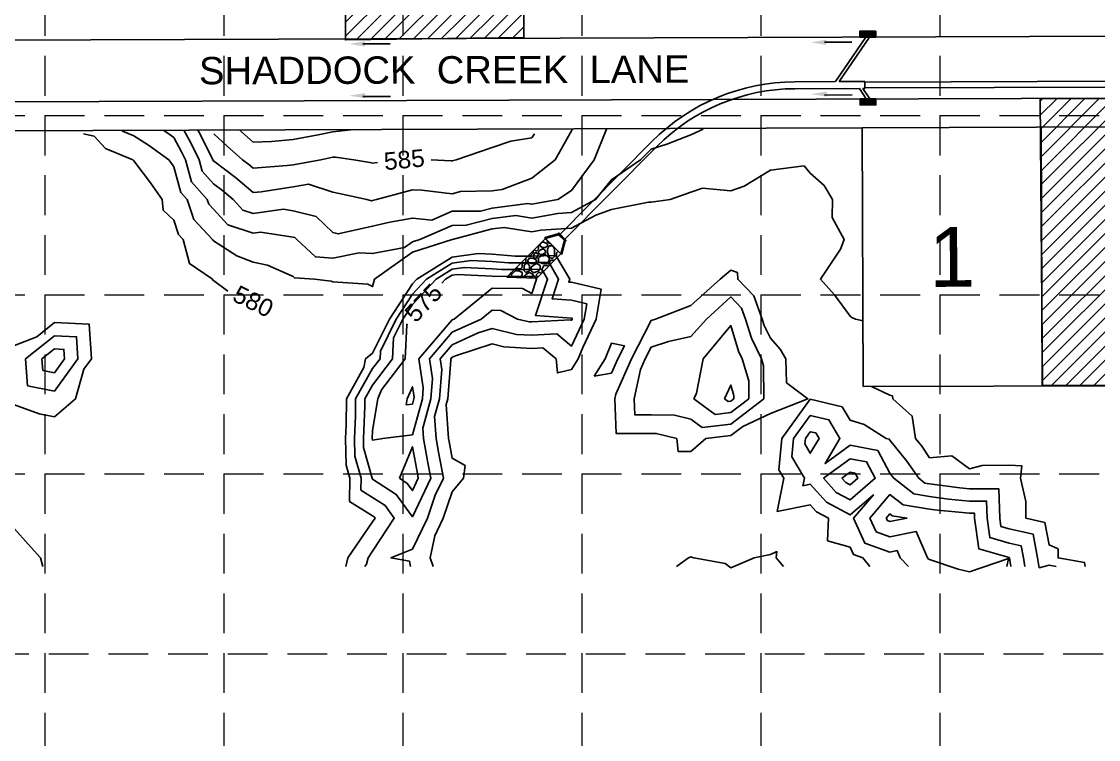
# Model space of a CAD drawing. Header units: inches. Extents: x 2468851 to 2474620, y 7110473 to 7114082.
# Drawn here: x 2470913 to 2471455, y 7111154 to 7111514 of the extents above; entities that cross this region are included whole.
import ezdxf
from ezdxf.enums import TextEntityAlignment as Align

# ---------------------------------------------------------------- set-up
doc = ezdxf.new("R2010")
doc.units = ezdxf.units.IN
doc.header["$MEASUREMENT"] = 0
doc.linetypes.add('HIDDEN', pattern=[0.375, 0.25, -0.125])
doc.linetypes.add('PHANTOM2', pattern=[3.15, 1.9, -0.25, 0.25, -0.25, 0.25, -0.25])
for name, color, linetype in [('BDY', 250, 'PHANTOM2'), ('CONTOURS-MAJ', 250, 'Continuous'), ('CONTOURS-MIN', 250, 'Continuous'), ('FLOW', 250, 'Continuous'), ('GRID', 254, 'HIDDEN'), ('LOT', 250, 'Continuous'), ('LOTNO', 250, 'Continuous'), ('PVMT', 250, 'Continuous'), ('SODDED LOT', 2, 'Continuous'), ('SROW', 250, 'Continuous'), ('STM', 1, 'Continuous'), ('STRNAMES', 250, 'Continuous')]:
    doc.layers.add(name, color=color, linetype=linetype)
doc.styles.get("Standard").update_dxf_attribs({"font": 'ARIAL.TTF'})
pattern_1 = [(45, (2470717.0252, 7110827.63866), (-0.176776695, 0.176776695), [])]

# ---------------------------------------------------------------- blocks, each defined once
blk = doc.blocks.new('1DB')
at = {"layer": 'FLOW'}
for p, q in [((6.25, 13), (20.07, 13)), ((6.25, -13.5), (20.07, -13.5))]:
    blk.add_line(p, q, dxfattribs=at)
for points in [[(7.28, 11.68), (7.28, 14.32), (-0.62, 13)], [(7.28, -14.32), (7.28, -11.68), (-0.62, -13)]]:
    blk.add_solid(points, dxfattribs=at)

msp = doc.modelspace()

# ---------------------------------------------------------------- hatches: boundary and pattern name
at = {"layer": 'SODDED LOT'}
h = msp.add_hatch(dxfattribs=at)
h.set_pattern_fill('ANSI31', color=256, scale=40, style=0)
edge = h.paths.add_edge_path()
edge.add_line((2471878.14, 7111617.81), (2471733.92, 7111616.99))
edge.add_line((2471733.92, 7111616.99), (2471734.18, 7111508.06))
edge.add_line((2471734.18, 7111508.06), (2471859.31, 7111508.34))
edge.add_arc((2471859.27, 7111527.78), 19.44, 270.1281, 365.8334)
edge.add_line((2471878.6, 7111529.75), (2471878.43, 7111615.84))
edge.add_line((2471878.43, 7111615.84), (2471878.14, 7111617.81))
h.paths.add_polyline_path([(2471515.94, 7111475.91), (2471516.13, 7111331.66), (2471426.75, 7111331.66), (2471425.57, 7111475.63)])
h.paths.add_polyline_path([(2471163.92, 7111825.55), (2471163.11, 7111970.3), (2471074.78, 7111968.28), (2471074.38, 7111826.35)])
h.paths.add_polyline_path([(2470983.7, 7111825.12), (2470983.24, 7111969.87), (2470894.17, 7111968.95), (2470894.63, 7111825.58)])
h.paths.add_polyline_path([(2470462.54, 7111834), (2470614.22, 7111834.65), (2470616.16, 7111789.71), (2470750.69, 7111790.68), (2470751.01, 7111702.42), (2470616.8, 7111702.42), (2470615.83, 7111759), (2470605.81, 7111757.38), (2470463.51, 7111758.67)])
h.paths.add_polyline_path([(2470113.06, 7111496.01), (2470072.97, 7111368.32), (2470108.65, 7111357.77), (2470153.2, 7111347.74), (2470207.79, 7111335.38), (2470236.95, 7111331.19), (2470298.11, 7111325.02), (2470314.47, 7111323.88), (2470322.8, 7111457.64), (2470251.12, 7111464.45), (2470181.78, 7111477.77)])
h.paths.add_polyline_path([(2469651.46, 7111700.86), (2469516.57, 7111699.32), (2469517.53, 7111609.54), (2469562.54, 7111591.28), (2469580.04, 7111585.32), (2469605.81, 7111578.2), (2469620.57, 7111574.84), (2469632.5, 7111573.42), (2469636.94, 7111573.89), (2469641.49, 7111575.41), (2469645.37, 7111578.15), (2469648.39, 7111581.55), (2469651.14, 7111586.66), (2469652.37, 7111591.68), (2469652.18, 7111601.14)])
edge = h.paths.add_edge_path()
edge.add_line((2470431.89, 7111667.04), (2470417.42, 7111666.88))
edge.add_line((2470417.42, 7111666.88), (2470297.6, 7111666.45))
edge.add_line((2470297.6, 7111666.45), (2470297.94, 7111491.19))
edge.add_line((2470297.94, 7111491.19), (2470338, 7111488.45))
edge.add_line((2470338, 7111488.45), (2470383.55, 7111487.7))
edge.add_line((2470383.55, 7111487.7), (2470414.18, 7111488.82))
edge.add_arc((2470413.48, 7111507.87), 19.06, 272.1037, 359.9465)
edge.add_line((2470432.54, 7111507.85), (2470431.94, 7111665.77))
edge.add_line((2470431.94, 7111665.77), (2470431.89, 7111667.04))
h.paths.add_polyline_path([(2470001.06, 7111707.22), (2470149.45, 7111666.19), (2470148.76, 7111841.57), (2470001.33, 7111840.86)])
edge = h.paths.add_edge_path()
edge.add_line((2469778.45, 7111705.57), (2469682.37, 7111705.53))
edge.add_line((2469682.37, 7111705.53), (2469683.62, 7111588.73))
edge.add_arc((2469701.77, 7111588.93), 18.15, 180.6134, 277.0441)
edge.add_line((2469703.99, 7111570.92), (2469779.71, 7111571.39))
edge.add_line((2469779.71, 7111571.39), (2469779.64, 7111586.31))
edge.add_line((2469779.64, 7111586.31), (2469778.45, 7111705.57))
h.paths.add_polyline_path([(2470015.75, 7112006.16), (2470015.99, 7111872), (2470095.33, 7111872.74), (2470094.59, 7112006.9), (2470099.29, 7112006.9), (2470098.86, 7112141.12), (2470021.38, 7112140.9), (2470020.72, 7112007.15)])
h.paths.add_polyline_path([(2469776.58, 7112005.55), (2469856.02, 7112005.8), (2469856.49, 7111871.77), (2469777.08, 7111871.31), (2469777.08, 7111885.96)])
edge = h.paths.add_edge_path()
edge.add_line((2469786.45, 7112005.92), (2469785.68, 7112140.02))
edge.add_line((2469785.68, 7112140.02), (2469713.34, 7112139.91))
edge.add_arc((2469713.38, 7112119.63), 20.27, 90.093, 165.6857)
edge.add_arc((2470143.68, 7112009.84), 464.36, 165.6857, 180.536)
edge.add_line((2469679.34, 7112005.49), (2469785.96, 7112005.86))
edge.add_line((2469785.96, 7112005.86), (2469786.45, 7112005.92))
h.paths.add_polyline_path([(2469649.6, 7111848.84), (2469635.2, 7111848.75), (2469515.35, 7111847.42), (2469515.62, 7111823.32), (2469381.31, 7111821.85), (2469381.93, 7111748.24), (2469396.3, 7111748.24), (2469516.28, 7111749.42), (2469516.06, 7111773.6), (2469650.36, 7111775)])
h.paths.add_polyline_path([(2469651.21, 7112064.55), (2469634.57, 7112066.16), (2469517.7, 7112080.49), (2469516.64, 7112069.09), (2469514.68, 7112044.74), (2469514.3, 7111995.84), (2469514.75, 7111921.62), (2469649.01, 7111922.88), (2469647.99, 7111997.16), (2469648.39, 7112022.09), (2469649.17, 7112040.78)])
h.paths.add_polyline_path([(2469348.37, 7111996.14), (2469333.8, 7111995.88), (2469211.95, 7111994.68), (2469213.43, 7111846.88), (2469349.74, 7111848.08)])
edge = h.paths.add_edge_path()
edge.add_line((2469730.73, 7112440.03), (2469731.15, 7112305.56))
edge.add_line((2469731.15, 7112305.56), (2469808.21, 7112305.54))
edge.add_line((2469808.21, 7112305.54), (2470037.38, 7112306.59))
edge.add_line((2470037.38, 7112306.59), (2470037.82, 7112172.28))
edge.add_line((2470037.82, 7112172.28), (2469741.34, 7112171.2))
edge.add_arc((2469741.22, 7112203.44), 32.23, 246.0227, 270.2078, ccw=False)
edge.add_arc((2469697.26, 7112140.01), 45.9, 47.7551, 171.3864)
edge.add_line((2469651.88, 7112146.88), (2469532.82, 7112163.94))
edge.add_line((2469532.82, 7112163.94), (2469542.24, 7112198.47))
edge.add_line((2469542.24, 7112198.47), (2469562.19, 7112256.01))
edge.add_line((2469562.19, 7112256.01), (2469579.94, 7112304.73))
edge.add_line((2469579.94, 7112304.73), (2469573.93, 7112305.1))
edge.add_line((2469573.93, 7112305.1), (2469573.43, 7112439.53))
edge.add_line((2469573.43, 7112439.53), (2469730.73, 7112440.03))
h.paths.add_polyline_path([(2470018.68, 7112606.6), (2470019.14, 7112472.29), (2470094.74, 7112472.83), (2470094.31, 7112486.95), (2470094.13, 7112606.77)])
h.paths.add_polyline_path([(2469792.37, 7112605.8), (2469792.71, 7112471.2), (2469716.66, 7112471.33), (2469716.66, 7112486.16), (2469716.53, 7112605.8)])
h.paths.add_polyline_path([(2470020.12, 7112140.9), (2470020.45, 7112006.75), (2469864, 7112006.19), (2469863.37, 7112140.41)])
h.paths.add_polyline_path([(2471074.5, 7112290.24), (2471164.61, 7112290.54), (2471163.96, 7112435.01), (2471074.15, 7112434.66)])
edge = h.paths.add_edge_path()
edge.add_line((2471343.8, 7111971.44), (2471344.7, 7112114.95))
edge.add_line((2471344.7, 7112114.95), (2471539.87, 7112116.18))
edge.add_arc((2471539.99, 7112097.82), 18.36, 0.6652, 90.3626, ccw=False)
edge.add_line((2471558.35, 7112098.03), (2471558.44, 7111971.6))
edge.add_line((2471558.44, 7111971.6), (2471343.8, 7111971.44))
h.paths.add_polyline_path([(2471733.95, 7111796.93), (2471589.88, 7111797.21), (2471589.6, 7111707.83), (2471733.95, 7111707.27)])
h.paths.add_polyline_path([(2471256.55, 7111650.5), (2471346.65, 7111651.4), (2471345.56, 7111795.58), (2471256.09, 7111794.88)])
h.paths.add_polyline_path([(2470896.14, 7111649.75), (2470986.24, 7111650.18), (2470985.81, 7111794.06), (2470895.5, 7111793.85)])
h.paths.add_polyline_path([(2471075.94, 7111650.02), (2471166.38, 7111650.42), (2471165.98, 7111506.4), (2471076.34, 7111505.2)])
edge = h.paths.add_edge_path()
edge.add_line((2470616.6, 7111503.76), (2470614.57, 7111613.54))
edge.add_line((2470614.57, 7111613.54), (2470751.96, 7111614.46))
edge.add_line((2470751.96, 7111614.46), (2470752.52, 7111524.23))
edge.add_arc((2470733.02, 7111524.11), 19.51, -88.4919, 0.3567, ccw=False)
edge.add_line((2470733.53, 7111504.61), (2470623.66, 7111504.15))
edge.add_line((2470623.66, 7111504.15), (2470616.6, 7111503.76))
h.paths.add_polyline_path([(2470463.61, 7111603.16), (2470613.04, 7111603.43), (2470612.86, 7111756.91), (2470462.93, 7111757.35)])
h.paths.add_polyline_path([(2469852.56, 7111706.18), (2469854.08, 7111571.62), (2469927.93, 7111571.62), (2469926.61, 7111705.99)])
edge = h.paths.add_edge_path()
edge.add_line((2470297.32, 7111740.55), (2470297.26, 7111841.96))
edge.add_line((2470297.26, 7111841.96), (2470411.86, 7111842.43))
edge.add_arc((2470411.94, 7111822.98), 19.45, 2.0481, 90.236, ccw=False)
edge.add_line((2470431.37, 7111823.68), (2470431.8, 7111741.01))
edge.add_line((2470431.8, 7111741.01), (2470297.32, 7111740.55))
h.paths.add_polyline_path([(2470148.95, 7111841.35), (2470149.53, 7111666.08), (2470297.52, 7111666.62), (2470296.95, 7111841.9)])
h.paths.add_polyline_path([(2470001.09, 7111840.81), (2469926.23, 7111840.4), (2469926.77, 7111706.44), (2470001.47, 7111706.6)])
h.paths.add_polyline_path([(2469683.69, 7111706.18), (2469852.19, 7111706.18), (2469851.39, 7111840.13), (2469708.56, 7111840.13), (2469694.21, 7111838.66), (2469687.03, 7111833.81), (2469682.17, 7111824.5), (2469681.4, 7111811.11), (2469682.35, 7111706.12)])
h.paths.add_polyline_path([(2469381.01, 7112045.7), (2469514.27, 7112044.48), (2469517.52, 7112080.63), (2469651.2, 7112064.38), (2469658.51, 7112108.24), (2469658.51, 7112116.77), (2469656.48, 7112120.02), (2469653.23, 7112126.93), (2469652.82, 7112135.05), (2469650.38, 7112142.36), (2469650.38, 7112146.42), (2469532.96, 7112162.67), (2469523.62, 7112122.46), (2469389.54, 7112138.3), (2469384.67, 7112102.56), (2469381.42, 7112070.88)])
h.paths.add_polyline_path([(2470183.62, 7112307.12), (2470258.33, 7112308.1), (2470258, 7112441.02), (2470182.97, 7112441.02)])
h.paths.add_polyline_path([(2470033.71, 7112306.58), (2470108.63, 7112307.6), (2470107.61, 7112441.33), (2470033.02, 7112440.99)])
h.paths.add_polyline_path([(2469731.5, 7112305.73), (2469808.52, 7112305.95), (2469807.86, 7112440.37), (2469731.08, 7112440.06)])
h.paths.add_polyline_path([(2469437.23, 7112304.73), (2469573.71, 7112305.3), (2469572.86, 7112439.76), (2469497.13, 7112438.91), (2469488.66, 7112437.5), (2469481.59, 7112432.69), (2469477.35, 7112427.05), (2469474.24, 7112416.03)])
h.paths.add_polyline_path([(2470320.44, 7112607.52), (2470321.11, 7112473.23), (2470245.46, 7112472.87), (2470245.08, 7112607.02)])
h.paths.add_polyline_path([(2470177.76, 7112007.29), (2470416.4, 7112007.94), (2470430.92, 7112007.8), (2470430.5, 7112122.83), (2470430.45, 7112123.93), (2470430.28, 7112125.48), (2470430.04, 7112126.7), (2470429.95, 7112127.17), (2470429.65, 7112128.23), (2470429.51, 7112128.71), (2470428.96, 7112130.17), (2470428.29, 7112131.61), (2470427.44, 7112133.03), (2470426.6, 7112134.28), (2470425.56, 7112135.6), (2470424.51, 7112136.68), (2470423.41, 7112137.67), (2470421.96, 7112138.8), (2470420.8, 7112139.55), (2470419.24, 7112140.4), (2470417.84, 7112141.02), (2470416.4, 7112141.53), (2470415.05, 7112141.89), (2470413.14, 7112142.22), (2470411.73, 7112142.37), (2470177.16, 7112141.43)])
h.paths.add_polyline_path([(2470605.08, 7112373.61), (2470460.62, 7112373.35), (2470460.51, 7112450.56), (2470529.82, 7112450.15), (2470604.97, 7112450.55)])
at = {"layer": 'STM'}
h = msp.add_hatch(dxfattribs=at)
h.set_pattern_fill('ANSI31', color=5, scale=2, style=0)
h.set_pattern_definition(pattern_1)
h.paths.add_polyline_path([(2471334.89, 7111506.56), (2471334.88, 7111509.56), (2471342.88, 7111509.58), (2471342.89, 7111506.58)])
h = msp.add_hatch(dxfattribs=at)
h.set_pattern_fill('ANSI31', color=5, scale=2, style=0)
h.set_pattern_definition(pattern_1)
h.paths.add_polyline_path([(2471334.99, 7111475.56), (2471335, 7111472.56), (2471343, 7111472.58), (2471342.99, 7111475.58)])
h = msp.add_hatch(dxfattribs=at)
h.set_pattern_fill('ANSI31', color=5, style=0)
h.set_pattern_definition([(45, (2470717.0252, 7110827.63866), (-0.088388348, 0.088388348), [])])
h.paths.add_polyline_path([(2471176.8, 7111405.52), (2471176.67, 7111406), (2471183.07, 7111407.74), (2471183.54, 7111408.22), (2471187.27, 7111404.52), (2471186.8, 7111404.04), (2471185.1, 7111397.62), (2471184.62, 7111397.75), (2471186.39, 7111404.45), (2471183.48, 7111407.34)])
h = msp.add_hatch(dxfattribs=at)
h.set_pattern_fill('AGGREGAT', scale=18, style=0)
h.set_pattern_definition([(0, (2470717.025, 7110827.639), (18, 18), [1.8, -2.7, 0.9, -2.7, 0.9, -9]), (0, (2470726.025, 7110829.439), (18, 18), [0.9, -17.1]), (0, (2470720.625, 7110830.339), (18, 18), [0.9, -1.8, 0.9, -14.4]), (0, (2470729.625, 7110831.239), (18, 18), [1.8, -16.2]), (0, (2470731.425, 7110832.139), (18, 18), [0.9, -17.1]), (0, (2470726.025, 7110833.939), (18, 18), [1.8, -16.2]), (0, (2470717.025, 7110834.839), (18, 18), [0.9, -1.8, 0.9, -4.5, 2.7, -7.2]), (0, (2470729.625, 7110836.639), (18, 18), [1.8, -16.2]), (0, (2470718.825, 7110837.539), (18, 18), [1.8, -0.9, 0.9, -7.2, 0.9, -6.3]), (0, (2470717.925, 7110838.439), (18, 18), [0.9, -17.1]), (0, (2470724.225, 7110839.339), (18, 18), [0.9, -0.9, 0.9, -15.3]), (0, (2470721.525, 7110840.239), (18, 18), [0.9, -17.1]), (0, (2470733.225, 7110841.139), (18, 18), [0.9, -17.1]), (0, (2470725.125, 7110842.039), (18, 18), [0.9, -7.2, 0.9, -9]), (0, (2470725.125, 7110842.939), (18, 18), [1.8, -16.2]), (0, (2470728.725, 7110843.839), (18, 18), [1.8, -16.2]), (0, (2470717.925, 7110844.739), (18, 18), [0.9, -10.8, 1.8, -4.5]), (90, (2470717.025, 7110835.739), (-18, 18), [3.6, -3.6, 1.8, -9]), (90, (2470717.925, 7110835.739), (-18, 18), [0.9, -6.3, 1.8, -9]), (90, (2470718.825, 7110831.239), (-18, 18), [2.7, -15.3]), (90, (2470719.725, 7110831.239), (-18, 18), [1.8, -16.2]), (90, (2470720.625, 7110828.539), (-18, 18), [0.9, -10.8, 0.9, -0.9, 1.8, -2.7]), (90, (2470722.425, 7110828.539), (-18, 18), [0.9, -6.3, 0.9, -9.9]), (90, (2470723.325, 7110835.739), (-18, 18), [1.8, -2.7, 0.9, -0.9, 1.8, -9.9]), (90, (2470724.225, 7110832.139), (-18, 18), [1.8, -9.9, 0.9, -5.4]), (90, (2470725.125, 7110828.539), (-18, 18), [0.9, -0.9, 1.8, -14.4]), (90, (2470726.925, 7110840.239), (-18, 18), [0.9, -17.1]), (90, (2470727.825, 7110840.239), (-18, 18), [1.8, -1.8, 0.9, -0.9, 1.8, -10.8]), (90, (2470728.725, 7110832.139), (-18, 18), [0.9, -0.9, 0.9, -1.8, 0.9, -12.6]), (90, (2470731.425, 7110838.439), (-18, 18), [3.6, -14.4]), (90, (2470732.325, 7110836.639), (-18, 18), [3.6, -2.7, 1.8, -9.9]), (90, (2470733.225, 7110829.439), (-18, 18), [0.9, -2.7, 1.8, -12.6]), (90, (2470734.125, 7110831.239), (-18, 18), [2.7, -15.3]), (45, (2470724.225, 7110827.639), (1e-15, 18), [1.2728, -24.18306]), (45, (2470734.125, 7110828.539), (1e-15, 18), [1.27278, -21.6375, 1.27278, -1.27278]), (45, (2470722.425, 7110829.439), (1e-15, 18), [1.27278, -10.18224, 1.27278, -12.72804]), (45, (2470726.925, 7110829.439), (1e-15, 18), [1.27278, -20.36472, 1.27278, -2.54556]), (45, (2470727.825, 7110829.439), (1e-15, 18), [2.54556, -10.18224, 2.54556, -10.18248]), (45, (2470723.325, 7110831.239), (1e-15, 18), [1.2726, -11.4552, 1.2726, -1.2726, 1.2726, -8.91024]), (45, (2470732.325, 7110832.139), (1e-15, 18), [1.27278, -1.27278, 1.27278, -21.6375]), (45, (2470719.725, 7110833.039), (1e-15, 18), [1.27278, -15.27336, 1.27278, -7.63692]), (45, (2470734.125, 7110834.839), (1e-15, 18), [1.2726, -1.2726, 1.2726, -5.09112, 1.2726, -15.27432]), (45, (2470723.325, 7110837.539), (1e-15, 18), [1.2728, -24.18306]), (45, (2470718.825, 7110838.439), (1e-15, 18), [2.54558, -22.91027]), (45, (2470717.025, 7110840.239), (1e-15, 18), [1.27278, -1.27278, 1.27278, -21.6375]), (45, (2470726.925, 7110842.939), (1e-15, 18), [1.2728, -24.18306]), (45, (2470732.325, 7110844.739), (1e-15, 18), [1.2728, -24.18306]), (135, (2470725.125, 7110829.439), (1e-15, 18), [1.2728, -24.18306]), (135, (2470726.025, 7110829.439), (1e-15, 18), [1.2728, -24.18306]), (135, (2470720.625, 7110830.339), (1e-15, 18), [1.27278, -5.09112, 2.54556, -16.54638]), (135, (2470717.025, 7110830.339), (1e-15, 18), [1.2728, -24.18306]), (135, (2470728.725, 7110833.039), (1e-15, 18), [1.27278, -10.18234, 1.27278, -12.72795]), (135, (2470729.625, 7110833.039), (1e-15, 18), [1.2726, -7.6374, 1.2726, -7.6356, 1.2726, -6.36504]), (135, (2470718.825, 7110833.939), (1e-15, 18), [1.2728, -24.18306]), (135, (2470733.225, 7110834.839), (1e-15, 18), [2.5452, -6.3639, 1.2726, -1.2726, 1.2726, -12.72894]), (135, (2470721.525, 7110837.539), (1e-15, 18), [1.2728, -24.18306]), (135, (2470728.725, 7110837.539), (1e-15, 18), [2.54558, -22.91027]), (135, (2470729.625, 7110837.539), (1e-15, 18), [1.2728, -24.18306]), (135, (2470724.225, 7110839.339), (1e-15, 18), [1.2728, -24.18306]), (135, (2470718.825, 7110842.039), (1e-15, 18), [1.2728, -24.18306]), (135, (2470733.225, 7110842.039), (1e-15, 18), [1.2728, -24.18306]), (26.565, (2470718.825, 7110827.639), (18, 7e-09), [2.0124, -38.23682]), (26.565, (2470717.025, 7110829.439), (18, 7e-09), [2.0124, -38.23682]), (26.565, (2470717.025, 7110830.339), (18, 7e-09), [2.0124, -38.23682]), (26.565, (2470721.525, 7110830.339), (18, 7e-09), [2.0124, -38.23682]), (26.565, (2470720.625, 7110833.939), (18, 7e-09), [2.0124, -38.23682]), (26.565, (2470720.625, 7110834.839), (18, 7e-09), [2.0124, -38.23682]), (26.565, (2470724.225, 7110838.439), (18, 7e-09), [2.0124, -38.23682]), (26.565, (2470725.125, 7110839.339), (18, 7e-09), [2.0124, -38.23682]), (26.565, (2470717.925, 7110841.139), (18, 7e-09), [2.0124, -38.23682]), (26.565, (2470723.325, 7110841.139), (18, 7e-09), [2.0124, -38.23682]), (63.435, (2470732.325, 7110827.639), (9e-10, 18), [2.0124, -38.23682]), (63.435, (2470727.825, 7110830.339), (9e-10, 18), [2.0124, -38.23682]), (63.435, (2470725.125, 7110832.139), (9e-10, 18), [2.0124, -38.23682]), (63.435, (2470727.825, 7110834.839), (9e-10, 18), [2.0124, -38.23682]), (63.435, (2470728.725, 7110834.839), (9e-10, 18), [2.0124, -38.23682]), (63.435, (2470722.425, 7110837.539), (9e-10, 18), [2.0124, -38.23682]), (63.435, (2470720.625, 7110838.439), (9e-10, 18), [2.0124, -38.23682]), (63.435, (2470727.825, 7110842.039), (9e-10, 18), [2.0124, -38.23682]), (63.435, (2470720.625, 7110843.839), (9e-10, 18), [2.0124, -38.23682]), (116.565, (2470717.925, 7110838.439), (-7e-09, 18), [2.0124, -38.23682]), (116.565, (2470728.725, 7110838.439), (-7e-09, 18), [2.0124, -38.23682]), (116.565, (2470717.025, 7110839.339), (-7e-09, 18), [2.0124, -38.23682]), (116.565, (2470731.425, 7110842.039), (-7e-09, 18), [2.0124, -38.23682]), (116.565, (2470719.725, 7110842.939), (-7e-09, 18), [2.0124, -38.23682]), (116.565, (2470723.325, 7110843.839), (-7e-09, 18), [2.0124, -38.23682]), (153.435, (2470724.225, 7110827.639), (-18, 7e-09), [2.0124, -38.23682]), (153.435, (2470720.625, 7110829.439), (-18, 7e-09), [2.0124, -38.23682]), (153.435, (2470733.225, 7110830.339), (-18, 7e-09), [2.0124, -38.23682]), (153.435, (2470731.425, 7110832.139), (-18, 7e-09), [2.0124, -38.23682]), (153.435, (2470724.225, 7110833.939), (-18, 7e-09), [2.0124, -38.23682]), (153.435, (2470719.725, 7110834.839), (-18, 7e-09), [2.0124, -38.23682]), (153.435, (2470725.125, 7110834.839), (-18, 7e-09), [2.0124, -38.23682]), (153.435, (2470722.425, 7110836.639), (-18, 7e-09), [2.0124, -38.23682]), (153.435, (2470722.425, 7110841.139), (-18, 7e-09), [2.0124, -38.23682]), (153.435, (2470717.025, 7110844.739), (-18, 7e-09), [2.0124, -38.23682]), (153.435, (2470727.825, 7110844.739), (-18, 7e-09), [2.0124, -38.23682]), (153.435, (2470729.625, 7110844.739), (-18, 7e-09), [2.0124, -38.23682])])
edge = h.paths.add_edge_path()
edge.add_line((2471176.81, 7111405.51), (2471184.62, 7111397.75))
edge.add_line((2471184.62, 7111397.75), (2471172.48, 7111385.53))
edge.add_line((2471172.48, 7111385.53), (2471157.49, 7111386.09))
edge.add_line((2471157.49, 7111386.09), (2471176.83, 7111405.53))

# ---------------------------------------------------------------- linework, layer by layer
at = {"layer": 'BDY', "color": 7, "linetype": 'Continuous'}
for p, q in [((2470608.29, 7111458.58), (2471336.07, 7111461.06)), ((2471336.07, 7111461.06), (2471336.51, 7111331.06)), ((2471336.51, 7111331.06), (2471696.51, 7111332.29))]:
    msp.add_line(p, q, dxfattribs=at)
at = {"layer": 'CONTOURS-MAJ', "color": 42}
for points, elevation in [([(2471017.14, 7111378.99), (2471010, 7111384.36), (2471009.59, 7111384.59), (2471009.42, 7111385), (2470997.89, 7111392.89), (2470994.7, 7111405), (2470992.42, 7111407.42), (2470990, 7111414.66), (2470984.62, 7111419.62), (2470984.11, 7111425), (2470978.34, 7111433.34), (2470970, 7111444.54), (2470969.69, 7111444.69), (2470969.43, 7111445), (2470955.66, 7111450.66), (2470950, 7111456.8), (2470944.71, 7111457.95)], 580), ([(2471092.4, 7111443.61), (2471090, 7111443.33), (2471088.64, 7111443.64), (2471080.46, 7111445), (2471071.39, 7111446.39), (2471070, 7111446.23), (2471064, 7111445), (2471050, 7111442.51), (2471047.06, 7111442.06), (2471030, 7111440.74), (2471027.69, 7111442.69), (2471024.59, 7111445), (2471016.83, 7111451.83), (2471010.16, 7111457.95)], 585), ([(2471171.29, 7111457.95), (2471170, 7111456.01), (2471159.39, 7111454.39), (2471150, 7111451.21), (2471132.04, 7111445), (2471130, 7111444.4), (2471129.46, 7111444.46), (2471119.33, 7111445)], 585), ([(2471089.81, 7111305), (2471089.82, 7111304.82), (2471090, 7111304.16), (2471095.14, 7111305), (2471110, 7111306.88), (2471115.02, 7111325), (2471115.45, 7111330.45), (2471113.16, 7111345), (2471130, 7111364.57), (2471130.94, 7111365), (2471150, 7111380.47), (2471165.28, 7111380.28), (2471170, 7111377.86), (2471172.4, 7111385), (2471171.51, 7111386.51), (2471170, 7111386.47), (2471151.4, 7111386.4), (2471150, 7111386.52), (2471132.41, 7111387.41), (2471130, 7111387.05), (2471126.69, 7111385), (2471124.82, 7111383.01)], 575), ([(2471107.39, 7111362.64), (2471107.15, 7111362.15), (2471106.3, 7111345), (2471094.5, 7111329.5), (2471092.54, 7111325), (2471090, 7111308.95), (2471089.81, 7111305)], 575), ([(2471448.18, 7111240.79), (2471447.79, 7111242.79), (2471434.54, 7111245), (2471434.56, 7111249.56), (2471430, 7111251.53), (2471427.88, 7111262.88), (2471418.32, 7111265), (2471418.33, 7111273.33), (2471415.61, 7111285), (2471416.33, 7111291.33), (2471410, 7111291.61), (2471396.45, 7111291.45), (2471390, 7111289.69), (2471381.23, 7111296.23), (2471370, 7111295.32), (2471366.07, 7111301.07), (2471362.85, 7111305), (2471361.26, 7111316.26), (2471351.56, 7111325), (2471351.35, 7111326.35), (2471350, 7111326.76), (2471340.83, 7111331.07)], 580), ([(2471242.8, 7111240.79), (2471248.77, 7111245), (2471250, 7111245.57), (2471250.32, 7111245.32), (2471251.39, 7111245), (2471267.14, 7111242.14), (2471270, 7111240.11), (2471281.77, 7111245), (2471290, 7111246.66), (2471293.24, 7111248.24), (2471292.84, 7111245), (2471296.46, 7111240.79)], 580)]:
    msp.add_lwpolyline(points, dxfattribs=dict(at, elevation=elevation))
for points, elevation in [([(2470916.41, 7111331.41), (2470915.47, 7111345), (2470930, 7111356.59), (2470941.12, 7111356.12), (2470941.84, 7111345), (2470930, 7111328.8)], 580), ([(2471201.39, 7111336.39), (2471206.88, 7111345), (2471210, 7111352.85), (2471216.57, 7111351.57), (2471213.2, 7111345), (2471210, 7111337.75)], 580), ([(2471103.49, 7111285), (2471107.42, 7111282.42), (2471110, 7111278.88), (2471112.93, 7111285), (2471112.47, 7111287.47), (2471110, 7111300.84)], 575)]:
    msp.add_lwpolyline(points, close=True, dxfattribs=dict(at, elevation=elevation))
at = {"layer": 'CONTOURS-MIN', "color": 42}
for points, elevation in [([(2471336.58, 7111364.1), (2471332.75, 7111365), (2471330.86, 7111365.86), (2471330, 7111366.43), (2471322.21, 7111377.21), (2471315.1, 7111385), (2471325.18, 7111400.18), (2471326.98, 7111405), (2471320.98, 7111415.98), (2471321.11, 7111425), (2471317.02, 7111432.02), (2471310, 7111438.24), (2471306.9, 7111441.9), (2471290, 7111439.72), (2471276.81, 7111431.81), (2471270, 7111429.43), (2471255.75, 7111430.75), (2471250, 7111428.69), (2471239.6, 7111425), (2471230, 7111423.65), (2471228.63, 7111423.63), (2471210, 7111420.02), (2471202.17, 7111417.17), (2471190, 7111410.62), (2471174.6, 7111409.6), (2471170, 7111408.77), (2471156.04, 7111411.04), (2471150, 7111410.3), (2471130.16, 7111405), (2471130, 7111404.98), (2471129.94, 7111404.94), (2471110, 7111398.52), (2471090.86, 7111385), (2471090, 7111381.32), (2471087.59, 7111382.59), (2471070, 7111383.74), (2471069.07, 7111384.07), (2471060.78, 7111385), (2471050.69, 7111385.69), (2471050, 7111386.34), (2471037.11, 7111392.11), (2471030, 7111393.49), (2471021.79, 7111396.79), (2471010, 7111404.3), (2471009.58, 7111404.58), (2471009.47, 7111405), (2471000.03, 7111415.03), (2470996.69, 7111425), (2470993.55, 7111428.55), (2470990, 7111441.45), (2470988.55, 7111443.55), (2470987.47, 7111445), (2470977.37, 7111452.37), (2470970, 7111456.98), (2470964.32, 7111459.32), (2470963.82, 7111459.86)], 581), ([(2471336.58, 7111364.1), (2471332.75, 7111365), (2471330.86, 7111365.86), (2471330, 7111366.43), (2471322.21, 7111377.21), (2471315.1, 7111385), (2471325.18, 7111400.18), (2471326.98, 7111405), (2471320.98, 7111415.98), (2471321.11, 7111425), (2471317.02, 7111432.02), (2471310, 7111438.24), (2471306.9, 7111441.9), (2471290, 7111439.72), (2471276.81, 7111431.81), (2471270, 7111429.43), (2471255.75, 7111430.75), (2471250, 7111428.69), (2471239.6, 7111425), (2471230, 7111423.65), (2471228.63, 7111423.63), (2471210, 7111420.02), (2471202.17, 7111417.17), (2471190, 7111410.62), (2471174.6, 7111409.6), (2471170, 7111408.77), (2471156.04, 7111411.04), (2471150, 7111410.3), (2471130.16, 7111405), (2471130, 7111404.98), (2471129.94, 7111404.94), (2471110, 7111398.52), (2471090.86, 7111385), (2471090, 7111381.32), (2471087.59, 7111382.59), (2471070, 7111383.74), (2471069.07, 7111384.07), (2471060.78, 7111385), (2471050.69, 7111385.69), (2471050, 7111386.34), (2471037.11, 7111392.11), (2471030, 7111393.49), (2471021.79, 7111396.79), (2471010, 7111404.3), (2471009.58, 7111404.58), (2471009.47, 7111405), (2471000.03, 7111415.03), (2470996.69, 7111425), (2470993.55, 7111428.55), (2470990, 7111441.45), (2470988.55, 7111443.55), (2470987.47, 7111445), (2470977.37, 7111452.37), (2470970, 7111456.98), (2470964.32, 7111459.32), (2470963.82, 7111459.86)], 581), ([(2471256.15, 7111460.4), (2471250, 7111457.5), (2471237.82, 7111452.82), (2471230, 7111450.35), (2471224.65, 7111445), (2471210, 7111434.99), (2471202.04, 7111425), (2471190, 7111418.51), (2471183.06, 7111418.06), (2471170, 7111415.7), (2471162, 7111417), (2471150, 7111415.53), (2471137.08, 7111412.08), (2471130, 7111412.04), (2471113.67, 7111405), (2471110, 7111403.82), (2471105.98, 7111400.98), (2471090, 7111397.91), (2471083.2, 7111398.2), (2471070, 7111395.6), (2471061.2, 7111396.2), (2471051.87, 7111405), (2471050.92, 7111405.92), (2471050, 7111406.14), (2471033.64, 7111408.64), (2471030, 7111408.14), (2471017.24, 7111412.24), (2471010, 7111420.13), (2471007.64, 7111422.64), (2471006.85, 7111425), (2470998.94, 7111433.94), (2470995.89, 7111445), (2470993.94, 7111448.94), (2470990, 7111456.15), (2470984.88, 7111459.88), (2470984.85, 7111459.9)], 582), ([(2471256.15, 7111460.4), (2471250, 7111457.5), (2471237.82, 7111452.82), (2471230, 7111450.35), (2471224.65, 7111445), (2471210, 7111434.99), (2471202.04, 7111425), (2471190, 7111418.51), (2471183.06, 7111418.06), (2471170, 7111415.7), (2471162, 7111417), (2471150, 7111415.53), (2471137.08, 7111412.08), (2471130, 7111412.04), (2471113.67, 7111405), (2471110, 7111403.82), (2471105.98, 7111400.98), (2471090, 7111397.91), (2471083.2, 7111398.2), (2471070, 7111395.6), (2471061.2, 7111396.2), (2471051.87, 7111405), (2471050.92, 7111405.92), (2471050, 7111406.14), (2471033.64, 7111408.64), (2471030, 7111408.14), (2471017.24, 7111412.24), (2471010, 7111420.13), (2471007.64, 7111422.64), (2471006.85, 7111425), (2470998.94, 7111433.94), (2470995.89, 7111445), (2470993.94, 7111448.94), (2470990, 7111456.15), (2470984.88, 7111459.88), (2470984.85, 7111459.9)], 582), ([(2471207.52, 7111460.31), (2471201.39, 7111445), (2471190, 7111429.57), (2471183.12, 7111425), (2471170, 7111422.63), (2471167.97, 7111422.97), (2471150, 7111420.76), (2471144.21, 7111419.21), (2471130, 7111419.15), (2471119.71, 7111414.71), (2471110, 7111415.67), (2471098.6, 7111413.6), (2471090, 7111411.64), (2471072.72, 7111407.72), (2471070, 7111408.39), (2471061.54, 7111416.54), (2471050, 7111419.36), (2471045.11, 7111420.11), (2471030, 7111418.06), (2471024.75, 7111419.75), (2471019.93, 7111425), (2471014.54, 7111429.54), (2471010, 7111432.91), (2471004.33, 7111439.33), (2471002.76, 7111445), (2470998.53, 7111453.53), (2470995.04, 7111459.92)], 583), ([(2471207.52, 7111460.31), (2471201.39, 7111445), (2471190, 7111429.57), (2471183.12, 7111425), (2471170, 7111422.63), (2471167.97, 7111422.97), (2471150, 7111420.76), (2471144.21, 7111419.21), (2471130, 7111419.15), (2471119.71, 7111414.71), (2471110, 7111415.67), (2471098.6, 7111413.6), (2471090, 7111411.64), (2471072.72, 7111407.72), (2471070, 7111408.39), (2471061.54, 7111416.54), (2471050, 7111419.36), (2471045.11, 7111420.11), (2471030, 7111418.06), (2471024.75, 7111419.75), (2471019.93, 7111425), (2471014.54, 7111429.54), (2471010, 7111432.91), (2471004.33, 7111439.33), (2471002.76, 7111445), (2470998.53, 7111453.53), (2470995.04, 7111459.92)], 583), ([(2471190.33, 7111460.28), (2471190, 7111459.57), (2471181.7, 7111445), (2471170, 7111435.83), (2471155.06, 7111430.06), (2471150, 7111429.35), (2471134.11, 7111429.11), (2471130, 7111427.9), (2471114.71, 7111429.71), (2471110, 7111429.96), (2471091.92, 7111425), (2471090, 7111424.56), (2471089.43, 7111424.43), (2471087.13, 7111425), (2471073.14, 7111428.14), (2471070, 7111428.67), (2471057.76, 7111432.76), (2471050, 7111431.38), (2471033.94, 7111428.94), (2471030, 7111428.64), (2471021.11, 7111436.11), (2471010, 7111444.39), (2471009.71, 7111444.71), (2471009.63, 7111445), (2471003.12, 7111458.12), (2471002.13, 7111459.93)], 584), ([(2471190.33, 7111460.28), (2471190, 7111459.57), (2471181.7, 7111445), (2471170, 7111435.83), (2471155.06, 7111430.06), (2471150, 7111429.35), (2471134.11, 7111429.11), (2471130, 7111427.9), (2471114.71, 7111429.71), (2471110, 7111429.96), (2471091.92, 7111425), (2471090, 7111424.56), (2471089.43, 7111424.43), (2471087.13, 7111425), (2471073.14, 7111428.14), (2471070, 7111428.67), (2471057.76, 7111432.76), (2471050, 7111431.38), (2471033.94, 7111428.94), (2471030, 7111428.64), (2471021.11, 7111436.11), (2471010, 7111444.39), (2471009.71, 7111444.71), (2471009.63, 7111445), (2471003.12, 7111458.12), (2471002.13, 7111459.93)], 584), ([(2471078.95, 7111460.07), (2471070, 7111459.06), (2471062.52, 7111457.52), (2471050, 7111455.1), (2471039.21, 7111454.21), (2471030, 7111453.81), (2471024.05, 7111459.05), (2471023.05, 7111459.97)], 586), ([(2471078.95, 7111460.07), (2471070, 7111459.06), (2471062.52, 7111457.52), (2471050, 7111455.1), (2471039.21, 7111454.21), (2471030, 7111453.81), (2471024.05, 7111459.05), (2471023.05, 7111459.97)], 586), ([(2471120.43, 7111240.79), (2471118.92, 7111245), (2471121.18, 7111256.18), (2471125.45, 7111265), (2471130, 7111278.19), (2471135.59, 7111285), (2471136.42, 7111291.42), (2471130, 7111295.06), (2471128.44, 7111303.44), (2471128.15, 7111305), (2471127, 7111322), (2471127.83, 7111325), (2471129.37, 7111344.37), (2471129.27, 7111345), (2471130, 7111345.85), (2471131.57, 7111346.57), (2471150, 7111352.47), (2471156.01, 7111351.01), (2471170, 7111350.26), (2471175.58, 7111350.58), (2471182.24, 7111345), (2471182.91, 7111337.91), (2471190, 7111339.68), (2471193.39, 7111345), (2471195.63, 7111350.63), (2471202.3, 7111365), (2471204.94, 7111379.94), (2471190, 7111383.45), (2471188.56, 7111383.56), (2471189.04, 7111385), (2471182, 7111397), (2471170, 7111396.66), (2471161.63, 7111396.63), (2471150, 7111397.64), (2471142.99, 7111397.99), (2471130, 7111396.01), (2471112.18, 7111385), (2471110, 7111382.68), (2471098.41, 7111365), (2471090, 7111347.81), (2471086.4, 7111345), (2471085.62, 7111340.62), (2471076.78, 7111325), (2471076.75, 7111311.75), (2471076.42, 7111305), (2471076.66, 7111291.66), (2471078.54, 7111285), (2471078.37, 7111273.37), (2471090, 7111266.16), (2471090.7, 7111265.7), (2471091.21, 7111265), (2471090, 7111263.15), (2471077.51, 7111245), (2471076.45, 7111240.79)], 578), ([(2471120.43, 7111240.79), (2471118.92, 7111245), (2471121.18, 7111256.18), (2471125.45, 7111265), (2471130, 7111278.19), (2471135.59, 7111285), (2471136.42, 7111291.42), (2471130, 7111295.06), (2471128.44, 7111303.44), (2471128.15, 7111305), (2471127, 7111322), (2471127.83, 7111325), (2471129.37, 7111344.37), (2471129.27, 7111345), (2471130, 7111345.85), (2471131.57, 7111346.57), (2471150, 7111352.47), (2471156.01, 7111351.01), (2471170, 7111350.26), (2471175.58, 7111350.58), (2471182.24, 7111345), (2471182.91, 7111337.91), (2471190, 7111339.68), (2471193.39, 7111345), (2471195.63, 7111350.63), (2471202.3, 7111365), (2471204.94, 7111379.94), (2471190, 7111383.45), (2471188.56, 7111383.56), (2471189.04, 7111385), (2471182, 7111397), (2471170, 7111396.66), (2471161.63, 7111396.63), (2471150, 7111397.64), (2471142.99, 7111397.99), (2471130, 7111396.01), (2471112.18, 7111385), (2471110, 7111382.68), (2471098.41, 7111365), (2471090, 7111347.81), (2471086.4, 7111345), (2471085.62, 7111340.62), (2471076.78, 7111325), (2471076.75, 7111311.75), (2471076.42, 7111305), (2471076.66, 7111291.66), (2471078.54, 7111285), (2471078.37, 7111273.37), (2471090, 7111266.16), (2471090.7, 7111265.7), (2471091.21, 7111265), (2471090, 7111263.15), (2471077.51, 7111245), (2471076.45, 7111240.79)], 578), ([(2471109, 7111240.79), (2471108.47, 7111243.47), (2471099.18, 7111245), (2471110, 7111249.46), (2471117.51, 7111265), (2471121.48, 7111276.48), (2471125.56, 7111285), (2471123.12, 7111298.12), (2471121.85, 7111305), (2471121.09, 7111316.09), (2471123.56, 7111325), (2471124.73, 7111339.73), (2471123.9, 7111345), (2471130, 7111352.09), (2471143.09, 7111358.09), (2471150, 7111360.3), (2471162.31, 7111357.31), (2471170, 7111356.9), (2471182.62, 7111357.62), (2471190, 7111351.43), (2471196.3, 7111365), (2471197.65, 7111372.65), (2471190, 7111374.45), (2471180.2, 7111375.2), (2471183.49, 7111385), (2471178.5, 7111393.5), (2471170, 7111393.26), (2471158.22, 7111393.22), (2471150, 7111393.93), (2471139.47, 7111394.47), (2471130, 7111393.02), (2471117.01, 7111385), (2471110, 7111377.53), (2471101.79, 7111365), (2471093.92, 7111348.92), (2471093.73, 7111345), (2471090, 7111340.1), (2471081.45, 7111325), (2471081.43, 7111316.43), (2471080.89, 7111305), (2471081.05, 7111296.05), (2471084.16, 7111285), (2471084.07, 7111279.07), (2471090, 7111275.4), (2471096.27, 7111271.27), (2471100.86, 7111265), (2471090, 7111248.41), (2471087.66, 7111245), (2471086.87, 7111241.87), (2471086.14, 7111240.79)], 577), ([(2471109, 7111240.79), (2471108.47, 7111243.47), (2471099.18, 7111245), (2471110, 7111249.46), (2471117.51, 7111265), (2471121.48, 7111276.48), (2471125.56, 7111285), (2471123.12, 7111298.12), (2471121.85, 7111305), (2471121.09, 7111316.09), (2471123.56, 7111325), (2471124.73, 7111339.73), (2471123.9, 7111345), (2471130, 7111352.09), (2471143.09, 7111358.09), (2471150, 7111360.3), (2471162.31, 7111357.31), (2471170, 7111356.9), (2471182.62, 7111357.62), (2471190, 7111351.43), (2471196.3, 7111365), (2471197.65, 7111372.65), (2471190, 7111374.45), (2471180.2, 7111375.2), (2471183.49, 7111385), (2471178.5, 7111393.5), (2471170, 7111393.26), (2471158.22, 7111393.22), (2471150, 7111393.93), (2471139.47, 7111394.47), (2471130, 7111393.02), (2471117.01, 7111385), (2471110, 7111377.53), (2471101.79, 7111365), (2471093.92, 7111348.92), (2471093.73, 7111345), (2471090, 7111340.1), (2471081.45, 7111325), (2471081.43, 7111316.43), (2471080.89, 7111305), (2471081.05, 7111296.05), (2471084.16, 7111285), (2471084.07, 7111279.07), (2471090, 7111275.4), (2471096.27, 7111271.27), (2471100.86, 7111265), (2471090, 7111248.41), (2471087.66, 7111245), (2471086.87, 7111241.87), (2471086.14, 7111240.79)], 577), ([(2471433.67, 7111240.79), (2471430, 7111241.4), (2471425.06, 7111240.06), (2471424.2, 7111245), (2471421.97, 7111256.97), (2471410, 7111259.62), (2471405.83, 7111260.83), (2471405.27, 7111265), (2471404.73, 7111279.73), (2471390, 7111279.7), (2471385.15, 7111280.15), (2471370, 7111282.21), (2471367.6, 7111282.6), (2471364.5, 7111285), (2471358.61, 7111293.61), (2471350, 7111304.1), (2471349.69, 7111304.69), (2471348.08, 7111305), (2471337.06, 7111312.06), (2471330, 7111314.13), (2471325.98, 7111320.98), (2471310, 7111324.7), (2471295.64, 7111305), (2471294.18, 7111289.18), (2471296.63, 7111285), (2471293.38, 7111268.38), (2471310, 7111271.74), (2471313.19, 7111268.19), (2471319.12, 7111265), (2471318.66, 7111253.66), (2471330, 7111250.49), (2471331.68, 7111246.68), (2471336.48, 7111245), (2471339.96, 7111240.79)], 579), ([(2471433.67, 7111240.79), (2471430, 7111241.4), (2471425.06, 7111240.06), (2471424.2, 7111245), (2471421.97, 7111256.97), (2471410, 7111259.62), (2471405.83, 7111260.83), (2471405.27, 7111265), (2471404.73, 7111279.73), (2471390, 7111279.7), (2471385.15, 7111280.15), (2471370, 7111282.21), (2471367.6, 7111282.6), (2471364.5, 7111285), (2471358.61, 7111293.61), (2471350, 7111304.1), (2471349.69, 7111304.69), (2471348.08, 7111305), (2471337.06, 7111312.06), (2471330, 7111314.13), (2471325.98, 7111320.98), (2471310, 7111324.7), (2471295.64, 7111305), (2471294.18, 7111289.18), (2471296.63, 7111285), (2471293.38, 7111268.38), (2471310, 7111271.74), (2471313.19, 7111268.19), (2471319.12, 7111265), (2471318.66, 7111253.66), (2471330, 7111250.49), (2471331.68, 7111246.68), (2471336.48, 7111245), (2471339.96, 7111240.79)], 579), ([(2471417.91, 7111240.79), (2471417.18, 7111245), (2471416.05, 7111251.05), (2471410, 7111252.39), (2471400.24, 7111255.24), (2471398.91, 7111265), (2471398.6, 7111273.6), (2471390, 7111273.59), (2471379.56, 7111274.56), (2471370, 7111275.85), (2471362.13, 7111277.13), (2471351.95, 7111285), (2471351.16, 7111286.16), (2471350, 7111287.56), (2471343.97, 7111298.97), (2471330, 7111301.67), (2471317.41, 7111292.41), (2471324.88, 7111305), (2471319.38, 7111314.38), (2471310, 7111316.56), (2471301.57, 7111305), (2471300.72, 7111295.72), (2471307.02, 7111285), (2471306.29, 7111281.29), (2471310, 7111282.04), (2471318.07, 7111273.07), (2471330, 7111266.65), (2471341.72, 7111276.72), (2471331.8, 7111265), (2471337.37, 7111252.37), (2471350, 7111247.95), (2471353.67, 7111248.67), (2471355.24, 7111245), (2471359.39, 7111240.79)], 578), ([(2471417.91, 7111240.79), (2471417.18, 7111245), (2471416.05, 7111251.05), (2471410, 7111252.39), (2471400.24, 7111255.24), (2471398.91, 7111265), (2471398.6, 7111273.6), (2471390, 7111273.59), (2471379.56, 7111274.56), (2471370, 7111275.85), (2471362.13, 7111277.13), (2471351.95, 7111285), (2471351.16, 7111286.16), (2471350, 7111287.56), (2471343.97, 7111298.97), (2471330, 7111301.67), (2471317.41, 7111292.41), (2471324.88, 7111305), (2471319.38, 7111314.38), (2471310, 7111316.56), (2471301.57, 7111305), (2471300.72, 7111295.72), (2471307.02, 7111285), (2471306.29, 7111281.29), (2471310, 7111282.04), (2471318.07, 7111273.07), (2471330, 7111266.65), (2471341.72, 7111276.72), (2471331.8, 7111265), (2471337.37, 7111252.37), (2471350, 7111247.95), (2471353.67, 7111248.67), (2471355.24, 7111245), (2471359.39, 7111240.79)], 578), ([(2471410.89, 7111240.79), (2471410.16, 7111245), (2471410.14, 7111245.14), (2471410, 7111245.17), (2471394.65, 7111249.65), (2471392.56, 7111265), (2471392.47, 7111267.47), (2471390, 7111267.47), (2471373.96, 7111268.96), (2471370, 7111269.5), (2471356.67, 7111271.67), (2471350, 7111276.81), (2471340, 7111265), (2471343.06, 7111258.06), (2471350, 7111255.63), (2471363.23, 7111258.23), (2471368.91, 7111245), (2471369.45, 7111244.45), (2471370, 7111244.26), (2471384.3, 7111239.3), (2471390, 7111238.04), (2471409.71, 7111244.71), (2471408.77, 7111240.79)], 577), ([(2471410.89, 7111240.79), (2471410.16, 7111245), (2471410.14, 7111245.14), (2471410, 7111245.17), (2471394.65, 7111249.65), (2471392.56, 7111265), (2471392.47, 7111267.47), (2471390, 7111267.47), (2471373.96, 7111268.96), (2471370, 7111269.5), (2471356.67, 7111271.67), (2471350, 7111276.81), (2471340, 7111265), (2471343.06, 7111258.06), (2471350, 7111255.63), (2471363.23, 7111258.23), (2471368.91, 7111245), (2471369.45, 7111244.45), (2471370, 7111244.26), (2471384.3, 7111239.3), (2471390, 7111238.04), (2471409.71, 7111244.71), (2471408.77, 7111240.79)], 577), ([(2470924.16, 7111240.79), (2470923.01, 7111245), (2470916.89, 7111251.89), (2470910, 7111259.64)], 578), ([(2470924.16, 7111240.79), (2470923.01, 7111245), (2470916.89, 7111251.89), (2470910, 7111259.64)], 578)]:
    msp.add_lwpolyline(points, dxfattribs=dict(at, elevation=elevation))
for points, elevation in [([(2471089.78, 7111285), (2471089.78, 7111284.78), (2471090, 7111284.64), (2471101.84, 7111276.84), (2471110, 7111265.69), (2471119.24, 7111285), (2471117.79, 7111292.79), (2471115.54, 7111305), (2471115.19, 7111310.19), (2471119.29, 7111325), (2471120.09, 7111335.09), (2471118.53, 7111345), (2471130, 7111358.33), (2471144.55, 7111365), (2471150, 7111369.42), (2471154.37, 7111369.37), (2471162.88, 7111365), (2471168.61, 7111363.61), (2471170, 7111363.53), (2471189.65, 7111364.65), (2471190, 7111364.36), (2471190.3, 7111365), (2471190.36, 7111365.36), (2471190, 7111365.44), (2471171.85, 7111366.85), (2471177.95, 7111385), (2471175.01, 7111390.01), (2471170, 7111389.86), (2471154.81, 7111389.81), (2471150, 7111390.23), (2471135.94, 7111390.94), (2471130, 7111390.03), (2471121.85, 7111385), (2471110, 7111372.38), (2471105.16, 7111365), (2471100.53, 7111355.53), (2471100.01, 7111345), (2471090, 7111331.84), (2471086.12, 7111325), (2471086.12, 7111321.12), (2471085.35, 7111305), (2471085.43, 7111300.43)], 576), ([(2471089.78, 7111285), (2471089.78, 7111284.78), (2471090, 7111284.64), (2471101.84, 7111276.84), (2471110, 7111265.69), (2471119.24, 7111285), (2471117.79, 7111292.79), (2471115.54, 7111305), (2471115.19, 7111310.19), (2471119.29, 7111325), (2471120.09, 7111335.09), (2471118.53, 7111345), (2471130, 7111358.33), (2471144.55, 7111365), (2471150, 7111369.42), (2471154.37, 7111369.37), (2471162.88, 7111365), (2471168.61, 7111363.61), (2471170, 7111363.53), (2471189.65, 7111364.65), (2471190, 7111364.36), (2471190.3, 7111365), (2471190.36, 7111365.36), (2471190, 7111365.44), (2471171.85, 7111366.85), (2471177.95, 7111385), (2471175.01, 7111390.01), (2471170, 7111389.86), (2471154.81, 7111389.81), (2471150, 7111390.23), (2471135.94, 7111390.94), (2471130, 7111390.03), (2471121.85, 7111385), (2471110, 7111372.38), (2471105.16, 7111365), (2471100.53, 7111355.53), (2471100.01, 7111345), (2471090, 7111331.84), (2471086.12, 7111325), (2471086.12, 7111321.12), (2471085.35, 7111305), (2471085.43, 7111300.43)], 576), ([(2471242.95, 7111305), (2471243.55, 7111298.55), (2471250, 7111298.44), (2471257.53, 7111305), (2471270, 7111306.43), (2471276.09, 7111311.09), (2471290, 7111317.53), (2471308.77, 7111325), (2471297.97, 7111332.97), (2471297.65, 7111345), (2471294.92, 7111349.92), (2471290, 7111355.39), (2471286.83, 7111361.83), (2471285.87, 7111365), (2471281.66, 7111376.66), (2471273.54, 7111385), (2471273.33, 7111388.33), (2471270, 7111389.63), (2471264.77, 7111385), (2471250, 7111371.86), (2471232.25, 7111365), (2471230, 7111364.27), (2471220.1, 7111345), (2471212.3, 7111327.3), (2471211.81, 7111325), (2471212.48, 7111307.48), (2471230, 7111307.55), (2471232.52, 7111307.52)], 579), ([(2471242.95, 7111305), (2471243.55, 7111298.55), (2471250, 7111298.44), (2471257.53, 7111305), (2471270, 7111306.43), (2471276.09, 7111311.09), (2471290, 7111317.53), (2471308.77, 7111325), (2471297.97, 7111332.97), (2471297.65, 7111345), (2471294.92, 7111349.92), (2471290, 7111355.39), (2471286.83, 7111361.83), (2471285.87, 7111365), (2471281.66, 7111376.66), (2471273.54, 7111385), (2471273.33, 7111388.33), (2471270, 7111389.63), (2471264.77, 7111385), (2471250, 7111371.86), (2471232.25, 7111365), (2471230, 7111364.27), (2471220.1, 7111345), (2471212.3, 7111327.3), (2471211.81, 7111325), (2471212.48, 7111307.48), (2471230, 7111307.55), (2471232.52, 7111307.52)], 579), ([(2471221.5, 7111325), (2471221.81, 7111316.81), (2471230, 7111316.85), (2471241.72, 7111316.72), (2471250, 7111314.71), (2471255.56, 7111310.56), (2471270, 7111312.22), (2471286.72, 7111325), (2471286.49, 7111341.49), (2471285.47, 7111345), (2471280.37, 7111355.37), (2471277.44, 7111365), (2471275.47, 7111370.47), (2471270, 7111376.09), (2471257.87, 7111365), (2471250, 7111356.2), (2471238.64, 7111353.64), (2471230, 7111350.84), (2471227, 7111345), (2471224.63, 7111339.63)], 578), ([(2471221.5, 7111325), (2471221.81, 7111316.81), (2471230, 7111316.85), (2471241.72, 7111316.72), (2471250, 7111314.71), (2471255.56, 7111310.56), (2471270, 7111312.22), (2471286.72, 7111325), (2471286.49, 7111341.49), (2471285.47, 7111345), (2471280.37, 7111355.37), (2471277.44, 7111365), (2471275.47, 7111370.47), (2471270, 7111376.09), (2471257.87, 7111365), (2471250, 7111356.2), (2471238.64, 7111353.64), (2471230, 7111350.84), (2471227, 7111345), (2471224.63, 7111339.63)], 578), ([(2470906.63, 7111321.63), (2470904.89, 7111325), (2470901.95, 7111336.95), (2470903.57, 7111345), (2470910, 7111351.74), (2470921.11, 7111356.11), (2470930, 7111363.2), (2470947.47, 7111362.47), (2470948.59, 7111345), (2470944.76, 7111339.76), (2470940.68, 7111325), (2470930, 7111315.91), (2470922.35, 7111317.35), (2470910, 7111321.92)], 579), ([(2470906.63, 7111321.63), (2470904.89, 7111325), (2470901.95, 7111336.95), (2470903.57, 7111345), (2470910, 7111351.74), (2470921.11, 7111356.11), (2470930, 7111363.2), (2470947.47, 7111362.47), (2470948.59, 7111345), (2470944.76, 7111339.76), (2470940.68, 7111325), (2470930, 7111315.91), (2470922.35, 7111317.35), (2470910, 7111321.92)], 579), ([(2471251.52, 7111325), (2471262.11, 7111317.11), (2471270, 7111318.01), (2471279.14, 7111325), (2471279.02, 7111334.02), (2471275.82, 7111345), (2471273.9, 7111348.9), (2471270, 7111361.75), (2471256.2, 7111345), (2471252.82, 7111327.82)], 577), ([(2471251.52, 7111325), (2471262.11, 7111317.11), (2471270, 7111318.01), (2471279.14, 7111325), (2471279.02, 7111334.02), (2471275.82, 7111345), (2471273.9, 7111348.9), (2471270, 7111361.75), (2471256.2, 7111345), (2471252.82, 7111327.82)], 577), ([(2470924.17, 7111339.17), (2470923.76, 7111345), (2470930, 7111349.97), (2470934.77, 7111349.77), (2470935.08, 7111345), (2470930, 7111338.05)], 581), ([(2470924.17, 7111339.17), (2470923.76, 7111345), (2470930, 7111349.97), (2470934.77, 7111349.77), (2470935.08, 7111345), (2470930, 7111338.05)], 581), ([(2471107.4, 7111325), (2471106.91, 7111321.91), (2471110, 7111322.3), (2471110.75, 7111325), (2471110.81, 7111325.81), (2471110, 7111330.97)], 574), ([(2471107.4, 7111325), (2471106.91, 7111321.91), (2471110, 7111322.3), (2471110.75, 7111325), (2471110.81, 7111325.81), (2471110, 7111330.97)], 574), ([(2471266.84, 7111325), (2471268.65, 7111323.65), (2471270, 7111323.8), (2471271.56, 7111325), (2471271.54, 7111326.54), (2471270, 7111331.85)], 576), ([(2471266.84, 7111325), (2471268.65, 7111323.65), (2471270, 7111323.8), (2471271.56, 7111325), (2471271.54, 7111326.54), (2471270, 7111331.85)], 576), ([(2471307.51, 7111305), (2471307.26, 7111302.26), (2471310, 7111297.59), (2471314.4, 7111305), (2471312.77, 7111307.77), (2471310, 7111308.42)], 577), ([(2471307.51, 7111305), (2471307.26, 7111302.26), (2471310, 7111297.59), (2471314.4, 7111305), (2471312.77, 7111307.77), (2471310, 7111308.42)], 577), ([(2471316.6, 7111285), (2471322.95, 7111277.95), (2471330, 7111274.15), (2471342.62, 7111285), (2471338.26, 7111293.26), (2471330, 7111294.85)], 577), ([(2471316.6, 7111285), (2471322.95, 7111277.95), (2471330, 7111274.15), (2471342.62, 7111285), (2471338.26, 7111293.26), (2471330, 7111294.85)], 577), ([(2471325.87, 7111285), (2471327.83, 7111282.83), (2471330, 7111281.66), (2471333.89, 7111285), (2471332.55, 7111287.55), (2471330, 7111288.04)], 576), ([(2471325.87, 7111285), (2471327.83, 7111282.83), (2471330, 7111281.66), (2471333.89, 7111285), (2471332.55, 7111287.55), (2471330, 7111288.04)], 576), ([(2471348.2, 7111265), (2471348.75, 7111263.75), (2471350, 7111263.32), (2471358.56, 7111265), (2471351.2, 7111266.2), (2471350, 7111267.12)], 576), ([(2471348.2, 7111265), (2471348.75, 7111263.75), (2471350, 7111263.32), (2471358.56, 7111265), (2471351.2, 7111266.2), (2471350, 7111267.12)], 576)]:
    msp.add_lwpolyline(points, close=True, dxfattribs=dict(at, elevation=elevation))
at = {"layer": 'GRID', "color": 252, "linetype": 'HIDDEN', "lineweight": 0, "ltscale": 80}
for p, q in [((2470925.16, 7113987.19), (2470925.16, 7110836.8)), ((2471015.16, 7113987.19), (2471015.16, 7110836.8)), ((2471105.16, 7113987.19), (2471105.16, 7110836.8)), ((2471195.16, 7113987.19), (2471195.16, 7110836.8)), ((2471285.16, 7113987.19), (2471285.16, 7110836.8)), ((2471375.16, 7113987.19), (2471375.16, 7110836.8)), ((2468945.16, 7111467.19), (2474525.16, 7111467.19)), ((2468945.16, 7111377.19), (2474525.16, 7111377.19)), ((2468945.16, 7111287.19), (2474525.16, 7111287.19)), ((2468947.17, 7111196.8), (2474527.17, 7111196.8))]:
    msp.add_line(p, q, dxfattribs=at)
at = {"layer": 'LOT', "color": 7}
msp.add_line((2471426.07, 7111461.37), (2471426.51, 7111331.37), dxfattribs=at)
at = {"layer": 'PVMT', "color": 7}
for p, q in [((2470803.63, 7111504.74), (2471538.43, 7111507.25)), ((2470608.24, 7111473.08), (2471733.85, 7111476.92))]:
    msp.add_line(p, q, dxfattribs=at)
at = {"layer": 'SODDED LOT'}
for points in [[(2471075.94, 7111650.02), (2471166.38, 7111650.42), (2471165.98, 7111506.4), (2471076.34, 7111505.2)], [(2471515.94, 7111475.91), (2471516.13, 7111331.66), (2471426.75, 7111331.66), (2471425.57, 7111475.63)]]:
    msp.add_lwpolyline(points, close=True, dxfattribs=at)
at = {"layer": 'SROW', "color": 7}
msp.add_line((2471336.07, 7111461.06), (2471696.07, 7111462.29), dxfattribs=at)
at = {"layer": 'STM', "color": 5}
for p, q in [((2471322.72, 7111484.26), (2471337.96, 7111506.57)), ((2471324.55, 7111484.27), (2471339.78, 7111506.57)), ((2471302.24, 7111484.19), (2471322.72, 7111484.26)), ((2471324.55, 7111484.27), (2471337.43, 7111484.31)), ((2471337.43, 7111484.06), (2471492.61, 7111484.59)), ((2471337.44, 7111480.81), (2471337.43, 7111484.31)), ((2471302.25, 7111480.69), (2471334.69, 7111480.8)), ((2471338.11, 7111475.57), (2471334.69, 7111480.8)), ((2471336.47, 7111480.81), (2471337.44, 7111480.81)), ((2471339.9, 7111475.57), (2471336.47, 7111480.81)), ((2471337.44, 7111481.06), (2471492.62, 7111481.59)), ((2471183.69, 7111407.13), (2471230.39, 7111454.15)), ((2471186.18, 7111404.66), (2471232.88, 7111451.68)), ((2471176.8, 7111405.52), (2471184.62, 7111397.75))]:
    msp.add_line(p, q, dxfattribs=at)
for points in [[(2471334.89, 7111506.56), (2471334.88, 7111509.56), (2471342.88, 7111509.58), (2471342.89, 7111506.58)], [(2471334.99, 7111475.56), (2471335, 7111472.56), (2471343, 7111472.58), (2471342.99, 7111475.58)], [(2471176.8, 7111405.52), (2471176.67, 7111406), (2471183.07, 7111407.74), (2471183.54, 7111408.22), (2471187.27, 7111404.52), (2471186.8, 7111404.04), (2471185.1, 7111397.62), (2471184.62, 7111397.75), (2471186.39, 7111404.45), (2471183.48, 7111407.34)]]:
    msp.add_lwpolyline(points, close=True, dxfattribs=at)
at = {"layer": 'STM', "color": 7}
msp.add_lwpolyline([(2471176.81, 7111405.51), (2471184.62, 7111397.75), (2471172.48, 7111385.53), (2471157.49, 7111386.09), (2471176.83, 7111405.53)], dxfattribs=at)
at = {"layer": 'STM', "color": 5}
for radius in [101.75, 98.25]:
    msp.add_arc((2471302.59, 7111382.44), radius, 90.1954, 135.1954, dxfattribs=at)

# ---------------------------------------------------------------- block references
at = {"layer": 'FLOW', "color": 7, "rotation": 0.1954054742113834}
for p in [(2471078.83, 7111490.18), (2471310.89, 7111490.97)]:
    msp.add_blockref('1DB', p, dxfattribs=at)

# ---------------------------------------------------------------- texts
at = {"layer": 'CONTOURS-MAJ', "color": 42}
for s, rotation, p in [('585', 5.5536, (2471105.89, 7111445.11)), ('580', 333.9109, (2471030, 7111373.91)), ('575', 46.8056, (2471115.52, 7111373.11))]:
    msp.add_text(s, height=8.8, rotation=rotation, dxfattribs=at).set_placement(p, align=Align.MIDDLE)
at = {"layer": 'LOTNO', "color": 7}
msp.add_text('1', height=30, rotation=0.5429, dxfattribs=at).set_placement((2471381.29, 7111396.21), align=Align.MIDDLE)
at = {"layer": 'STRNAMES', "color": 7}
msp.add_text('SHADDOCK  CREEK  LANE', height=13.75, rotation=0.1954, dxfattribs=at).set_placement((2471002.71, 7111482.87))

doc.saveas('drawing.dxf')
